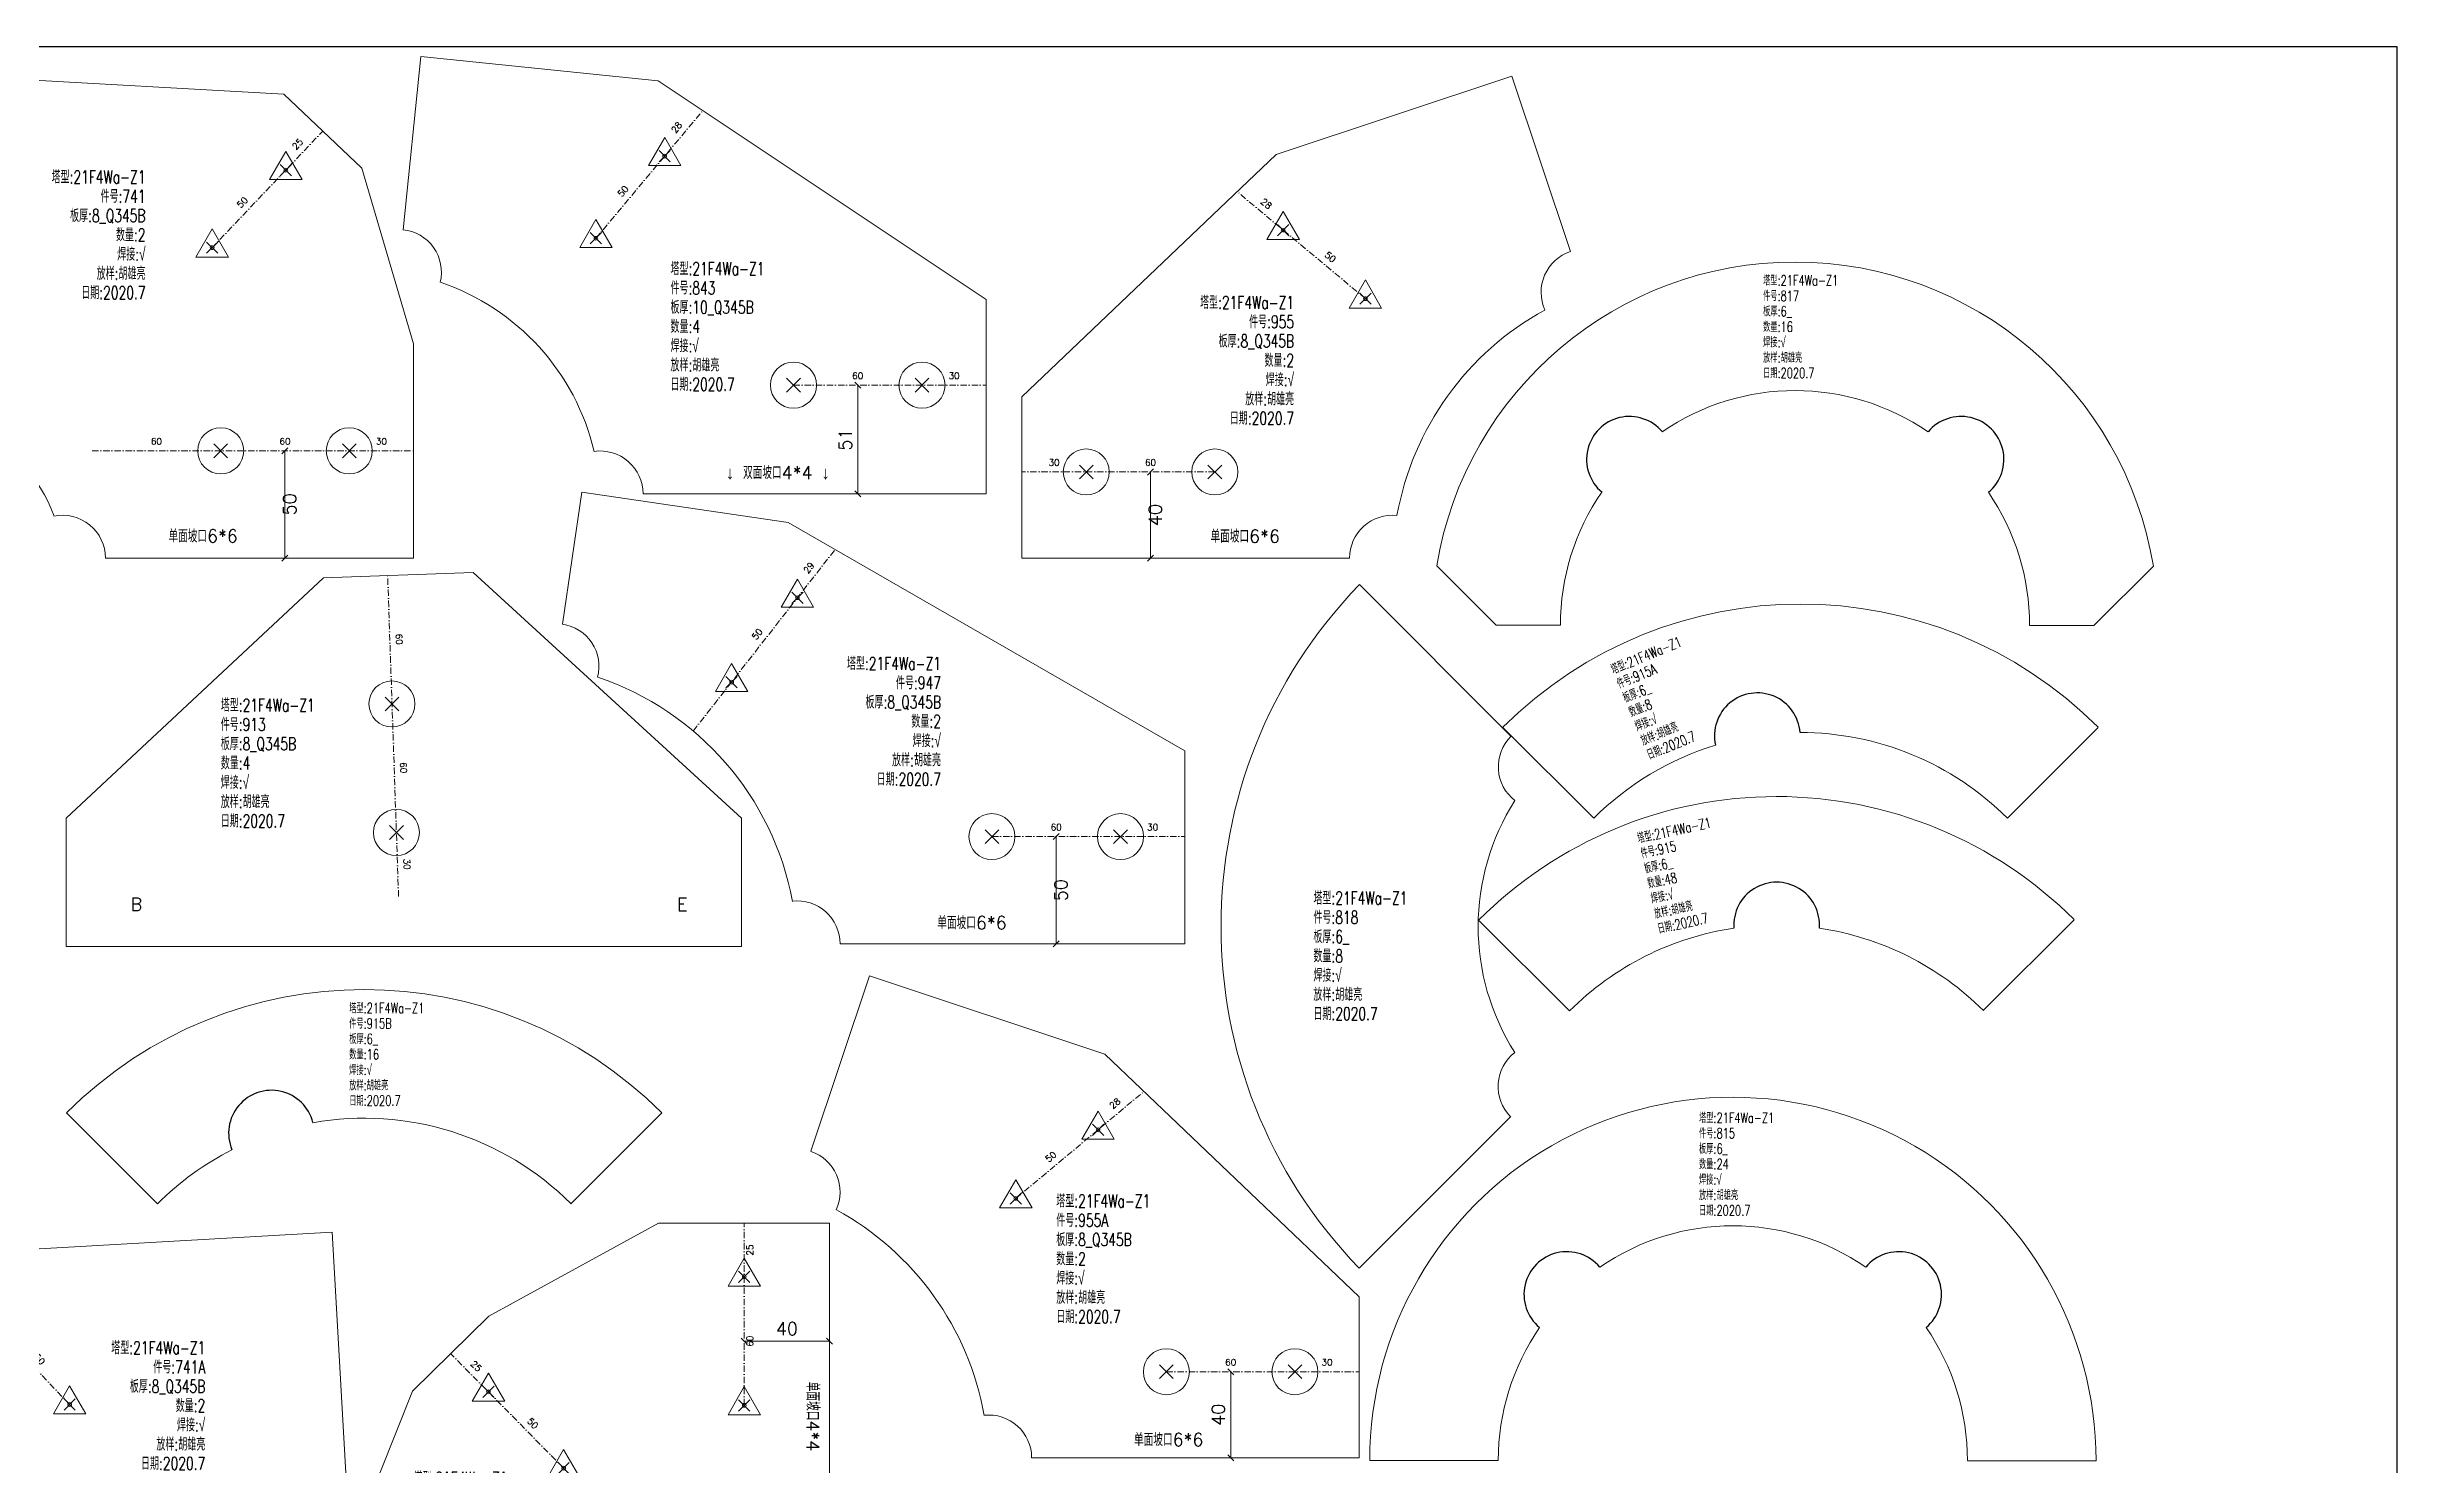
# Model space of a CAD drawing. Extents: x 1310 to 15542, y -76 to 8381.
# Drawn here: x 11330 to 12427, y 7719 to 8381 of the extents above; entities that cross this region are included whole.
import ezdxf
from ezdxf.enums import TextEntityAlignment as Align

# ---------------------------------------------------------------- set-up
doc = ezdxf.new("R2010")
doc.units = 0
doc.header["$MEASUREMENT"] = 0
doc.linetypes.add('一点画线', pattern=[5.2, 3, -1, 0.2, -1])
doc.layers.get('0').update_dxf_attribs({"linetype": 'CONTINUOUS', "lineweight": 25})
for name, color, linetype, lineweight in [('1', 7, 'CONTINUOUS', 25), ('2', 7, 'CONTINUOUS', 25), ('5', 7, 'CONTINUOUS', 25)]:
    doc.layers.add(name, color=color, linetype=linetype, lineweight=lineweight)
doc.styles.get("Standard").update_dxf_attribs({"font": 'simplex.shx', "width": 0.7, "height": 3, "bigfont": 'gbhzfs.shx'})

# ---------------------------------------------------------------- blocks, each defined once
blk = doc.blocks.new('板孔21.5')
at = {"layer": '5', "color": 7, "linetype": 'Continuous', "lineweight": 13}
for p, q in [((-0.3, -0.3), (0.3, 0.3)), ((0.3, -0.3), (-0.3, 0.3))]:
    blk.add_line(p, q, dxfattribs=at)
blk.add_circle((0, 0), 1, dxfattribs=at)
blk = doc.blocks.new('板孔17.5')
at = {"layer": '5', "color": 7, "linetype": 'Continuous', "lineweight": 13}
for p, q in [((0, 1), (-0.866, -0.5)), ((-0.3, -0.3), (0.3, 0.3)), ((0.3, -0.3), (-0.3, 0.3)), ((0.866, -0.5), (0, 1)), ((-0.866, -0.5), (0.866, -0.5))]:
    blk.add_line(p, q, dxfattribs=at)
at = {"layer": '5', "color": 7, "linetype": 'Continuous', "lineweight": 0}
blk.add_circle((0, 0), 0.1, dxfattribs=at)
blk = doc.blocks.new('PLKM_1d7a8c4c-3887-46e5-93e0-d3db78cc316a', base_point=(18072.1, 9397.1))
at = {"layer": '1', "color": 7, "linetype": 'Continuous', "lineweight": 18}
for p, q in [((17742.2, 9510.3), (17714.8, 9428.4)), ((17852.1, 9473.7), (17742.2, 9510.3)), ((17970.8, 9360.5), (17852.1, 9473.7)), ((17970.8, 9285.3), (17970.8, 9360.5)), ((17817.9, 9285.3), (17970.8, 9285.3))]:
    blk.add_line(p, q, dxfattribs=at)
for centre, start, end in [((17708.5, 9409.4), 335.5171, 71.5534), ((17797.9, 9285.3), 0, 95.9965)]:
    blk.add_arc(centre, 20, start, end, dxfattribs=at)
blk.add_ellipse((17661.4, 9281.1), major_axis=(41, -130.5), ratio=0.997868, start_param=1.443505, end_param=2.337381, dxfattribs=at)
at = {"layer": '2', "color": 9, "linetype": '一点画线', "lineweight": 13}
for p, q in [((17810.5, 9406.4), (17870.3, 9456.3)), ((17880.8, 9325.5), (17970.8, 9325.5))]:
    blk.add_line(p, q, dxfattribs=at)
at = {"layer": '2', "color": 9, "linetype": 'Continuous', "lineweight": 18}
for p, q in [((17909.4, 9326.9), (17912.2, 9324)), ((17910.8, 9325.5), (17910.8, 9285.3)), ((17909.4, 9286.7), (17912.2, 9283.9))]:
    blk.add_line(p, q, dxfattribs=at)
at = {"layer": '1', "color": 7, "linetype": 'Continuous', "lineweight": 0}
for name, p, xscale, yscale, zscale in [('板孔17.5', (17848.9, 9438.4), 8.75, 8.75, 8.75), ('板孔17.5', (17810.5, 9406.4), 8.75, 8.75, 8.75), ('板孔21.5', (17880.8, 9325.5), 10.75, 10.75, 10.75), ('板孔21.5', (17940.8, 9325.5), 10.75, 10.75, 10.75)]:
    blk.add_blockref(name, p, dxfattribs=dict(at, xscale=xscale, yscale=yscale, zscale=zscale))
at = {"layer": '1', "color": 7, "linetype": 'Continuous', "lineweight": 13}
blk.add_text('单面坡口6*6', height=6, dxfattribs=at).set_placement((17881.9, 9289), align=Align.BOTTOM_CENTER)
at = {"layer": '1', "color": 7, "linetype": 'Continuous', "lineweight": 13, "insert": (17829.4, 9408.2), "char_height": 6, "width": 600, "attachment_point": 1, "line_spacing_factor": 0.9}
blk.add_mtext('塔型:21F4Wa-Z1\\P件号:955A\\P板厚:8_Q345B\\P数量:2\\P焊接:√\\P放样:胡雄亮\\P日期:2020.7', dxfattribs=at)
at = {"layer": '2', "color": 7, "linetype": 'Continuous', "lineweight": 13}
for s, height, rotation, p in [('28', 3, 40, (17858.3, 9448.9)), ('50', 3, 40, (17828.4, 9424)), ('40', 6, 90, (17909.8, 9305.4))]:
    blk.add_text(s, height=height, rotation=rotation, dxfattribs=at).set_placement(p, align=Align.BOTTOM_CENTER)
for s, p in [('60', (17910.8, 9327.5)), ('30', (17955.8, 9327.5))]:
    blk.add_text(s, height=3, dxfattribs=at).set_placement(p, align=Align.BOTTOM_CENTER)
blk = doc.blocks.new('PLKM_414d7010-b520-4083-ad79-d6586355cf1b', base_point=(18138.2, 9397.1))
at = {"layer": '1', "color": 7, "linetype": 'Continuous', "lineweight": 18}
for p, q in [((18365.4, 9473.7), (18475.3, 9510.3)), ((18475.3, 9510.3), (18502.7, 9428.4)), ((18246.7, 9360.5), (18365.4, 9473.7)), ((18246.7, 9285.3), (18246.7, 9360.5)), ((18399.6, 9285.3), (18246.7, 9285.3))]:
    blk.add_line(p, q, dxfattribs=at)
for centre, start, end in [((18509, 9409.4), 108.4466, 204.4829), ((18419.6, 9285.3), 84.0035, 180)]:
    blk.add_arc(centre, 20, start, end, dxfattribs=at)
at = {"layer": '1', "color": 7, "linetype": 'Continuous', "lineweight": 18, "extrusion": (0, 0, -1)}
blk.add_ellipse((18556.1, 9281.1), major_axis=(-41, -130.5), ratio=0.997868, start_param=1.443505, end_param=2.337381, dxfattribs=at)
at = {"layer": '2', "color": 9, "linetype": '一点画线', "lineweight": 13}
for p, q in [((18407, 9406.4), (18347.2, 9456.3)), ((18336.7, 9325.5), (18246.7, 9325.5))]:
    blk.add_line(p, q, dxfattribs=at)
at = {"layer": '2', "color": 9, "linetype": 'Continuous', "lineweight": 18}
for p, q in [((18308.1, 9326.9), (18305.3, 9324)), ((18306.7, 9325.5), (18306.7, 9285.3)), ((18308.1, 9286.7), (18305.3, 9283.9))]:
    blk.add_line(p, q, dxfattribs=at)
at = {"layer": '1', "color": 7, "linetype": 'Continuous', "lineweight": 0}
for name, p, xscale, yscale, zscale in [('板孔17.5', (18368.6, 9438.4), -8.75, 8.75, 8.75), ('板孔17.5', (18407, 9406.4), -8.75, 8.75, 8.75), ('板孔21.5', (18276.7, 9325.5), -10.75, 10.75, 10.75), ('板孔21.5', (18336.7, 9325.5), -10.75, 10.75, 10.75)]:
    blk.add_blockref(name, p, dxfattribs=dict(at, xscale=xscale, yscale=yscale, zscale=zscale))
at = {"layer": '1', "color": 7, "linetype": 'Continuous', "lineweight": 13}
blk.add_text('单面坡口6*6', height=6, dxfattribs=at).set_placement((18350.9, 9290.7), align=Align.BOTTOM_CENTER)
at = {"layer": '1', "color": 7, "linetype": 'Continuous', "lineweight": 13, "insert": (18373.7, 9407.6), "char_height": 6, "width": 600, "attachment_point": 3, "line_spacing_factor": 0.9}
blk.add_mtext('塔型:21F4Wa-Z1\\P件号:955\\P板厚:8_Q345B\\P数量:2\\P焊接:√\\P放样:胡雄亮\\P日期:2020.7', dxfattribs=at)
at = {"layer": '2', "color": 7, "linetype": 'Continuous', "lineweight": 13}
for s, height, rotation, p in [('28', 3, 320, (18359.2, 9448.9)), ('50', 3, 320, (18389.1, 9424)), ('40', 6, 90, (18313.7, 9305.4))]:
    blk.add_text(s, height=height, rotation=rotation, dxfattribs=at).set_placement(p, align=Align.BOTTOM_CENTER)
for s, p in [('30', (18261.7, 9327.5)), ('60', (18306.7, 9327.5))]:
    blk.add_text(s, height=3, dxfattribs=at).set_placement(p, align=Align.BOTTOM_CENTER)
blk = doc.blocks.new('PLKM_4379916e-8586-40ae-acd6-e55bd215401d', base_point=(14783.5, 9390))
at = {"layer": '1', "color": 7, "linetype": 'Continuous', "lineweight": 18}
for p, q in [((14849.9, 9434.5), (14859, 9496.1)), ((14859, 9496.1), (14955.3, 9481.9)), ((14955.3, 9481.9), (15140.4, 9375.3)), ((15140.4, 9375.3), (15140.4, 9285.3)), ((15140.4, 9285.3), (14979.5, 9285.3))]:
    blk.add_line(p, q, dxfattribs=at)
for centre, start, end in [((14847, 9414.7), 345.6027, 81.6359), ((14959.5, 9285.3), 360, 96.4414)]:
    blk.add_arc(centre, 20, start, end, dxfattribs=at)
at = {"layer": '1', "color": 7, "linetype": 'Continuous', "lineweight": 18, "extrusion": (0, 0, -1)}
blk.add_ellipse((14823.1, 9280.1), major_axis=(61.7, -122.1), ratio=0.997896, start_param=3.933389, end_param=4.995764, dxfattribs=at)
at = {"layer": '2', "color": 9, "linetype": '一点画线', "lineweight": 13}
for p, q in [((14911, 9384.6), (14977.2, 9469.3)), ((15050.4, 9335.3), (15140.4, 9335.3))]:
    blk.add_line(p, q, dxfattribs=at)
at = {"layer": '2', "color": 9, "linetype": 'Continuous', "lineweight": 18}
for p, q in [((15081.8, 9336.7), (15079, 9333.9)), ((15080.4, 9335.3), (15080.4, 9285.3)), ((15081.8, 9286.7), (15079, 9283.9))]:
    blk.add_line(p, q, dxfattribs=at)
at = {"layer": '1', "color": 7, "linetype": 'Continuous', "lineweight": 0}
for name, p, xscale, yscale, zscale in [('板孔17.5', (14959.6, 9446.8), -8.75, 8.75, 8.75), ('板孔17.5', (14928.9, 9407.4), -8.75, 8.75, 8.75), ('板孔21.5', (15050.4, 9335.3), -10.75, 10.75, 10.75), ('板孔21.5', (15110.4, 9335.3), -10.75, 10.75, 10.75)]:
    blk.add_blockref(name, p, dxfattribs=dict(at, xscale=xscale, yscale=yscale, zscale=zscale))
at = {"layer": '1', "color": 7, "linetype": 'Continuous', "lineweight": 13}
blk.add_text('单面坡口6*6', height=6, dxfattribs=at).set_placement((15041.1, 9290.3), align=Align.BOTTOM_CENTER)
at = {"layer": '1', "color": 7, "linetype": 'Continuous', "lineweight": 13, "insert": (15026.6, 9419.1), "char_height": 6, "width": 600, "attachment_point": 3, "line_spacing_factor": 0.9}
blk.add_mtext('塔型:21F4Wa-Z1\\P件号:947\\P板厚:8_Q345B\\P数量:2\\P焊接:√\\P放样:胡雄亮\\P日期:2020.7', dxfattribs=at)
at = {"layer": '2', "color": 7, "linetype": 'Continuous', "lineweight": 13}
for s, height, rotation, p in [('29', 3, 51, (14966.8, 9459.3)), ('50', 3, 51, (14942.7, 9428.3)), ('50', 6, 90, (15087.4, 9310.3))]:
    blk.add_text(s, height=height, rotation=rotation, dxfattribs=at).set_placement(p, align=Align.BOTTOM_CENTER)
for s, p in [('60', (15080.4, 9337.3)), ('30', (15125.4, 9337.3))]:
    blk.add_text(s, height=3, dxfattribs=at).set_placement(p, align=Align.BOTTOM_CENTER)
blk = doc.blocks.new('PLKM_aa490379-52cd-4d87-a19e-f3cf76d5c183', base_point=(3566.4, 9558.4))
at = {"color": 0, "linetype": 'Continuous'}
blk.add_line((3538.3, 9550.9), (3495.9, 9508.4), dxfattribs=at)
blk.add_arc((3356.1, 9541.4), 20, 14.2987, 202.7013, dxfattribs=at)
at = {"layer": '1', "color": 7, "linetype": 'Continuous', "lineweight": 18}
blk.add_line((3260.4, 9550.9), (3302.9, 9508.4), dxfattribs=at)
for radius, start, end in [(196.5, 45, 135), (136.5, 45, 100.0975), (136.5, 116.9025, 135)]:
    blk.add_arc((3399.4, 9411.9), radius, start, end, dxfattribs=at)
at = {"layer": '1', "color": 7, "linetype": 'Continuous', "lineweight": 13, "insert": (3392.4, 9602.2), "char_height": 4.8, "width": 480, "attachment_point": 1, "line_spacing_factor": 0.9}
blk.add_mtext('塔型:21F4Wa-Z1\\P件号:915B\\P板厚:6_\\P数量:16\\P焊接:√\\P放样:胡雄亮\\P日期:2020.7', dxfattribs=at)
blk = doc.blocks.new('PLKM_d77ff211-19a1-4e48-bcec-b2b921814cc3', base_point=(3137, 9626.8))
at = {"color": 0, "linetype": 'Continuous'}
blk.add_line((3159.1, 9540.5), (3116.7, 9498.1), dxfattribs=at)
blk.add_arc((3000, 9536.6), 20, 4.2987, 192.7013, dxfattribs=at)
at = {"layer": '1', "color": 7, "linetype": 'Continuous', "lineweight": 18}
blk.add_line((2881.2, 9540.5), (2923.7, 9498.1), dxfattribs=at)
for radius, start, end in [(196.5, 45, 135), (136.5, 106.9025, 135), (136.5, 45, 90.0975)]:
    blk.add_arc((3020.2, 9401.6), radius, start, end, dxfattribs=at)
at = {"layer": '1', "color": 7, "linetype": 'Continuous', "lineweight": 13, "insert": (2931, 9569.5), "char_height": 4.8, "width": 480, "attachment_point": 1, "rotation": 22.7989, "line_spacing_factor": 0.9}
blk.add_mtext('塔型:21F4Wa-Z1\\P件号:915A\\P板厚:6_\\P数量:8\\P焊接:√\\P放样:胡雄亮\\P日期:2020.7', dxfattribs=at)
blk = doc.blocks.new('PLKM_6e83c73f-dde5-471a-95c9-283b436cff74', base_point=(2842.4, 9591.9))
at = {"color": 0, "linetype": 'Continuous'}
blk.add_line((2843.9, 9540.6), (2801.5, 9498.2), dxfattribs=at)
blk.add_arc((2705.1, 9538.1), 20, 355.7987, 184.2013, dxfattribs=at)
at = {"layer": '1', "color": 7, "linetype": 'Continuous', "lineweight": 18}
blk.add_line((2566, 9540.4), (2608.4, 9498), dxfattribs=at)
for radius, start, end in [(196.5, 45.0336, 135.0673), (136.5, 98.4025, 135.0673), (136.5, 45.0336, 81.5975)]:
    blk.add_arc((2705.1, 9401.6), radius, start, end, dxfattribs=at)
at = {"layer": '1', "color": 7, "linetype": 'Continuous', "lineweight": 13, "insert": (2639.6, 9580.8), "char_height": 4.8, "width": 480, "attachment_point": 1, "rotation": 12.6403, "line_spacing_factor": 0.9}
blk.add_mtext('塔型:21F4Wa-Z1\\P件号:915\\P板厚:6_\\P数量:48\\P焊接:√\\P放样:胡雄亮\\P日期:2020.7', dxfattribs=at)
blk = doc.blocks.new('PLKM_641b2867-741a-4754-9682-87f6326b33ec', base_point=(1893, 9371.2))
at = {"layer": '1', "color": 7, "linetype": 'Continuous', "lineweight": 18}
for p, q in [((1677, 9456.1), (1557, 9343.9)), ((1746.9, 9458.5), (1677, 9456.1)), ((1872.1, 9343.9), (1746.9, 9458.5)), ((1557, 9343.9), (1557, 9283.9)), ((1872.1, 9283.9), (1872.1, 9343.9)), ((1557, 9283.9), (1872.1, 9283.9))]:
    blk.add_line(p, q, dxfattribs=at)
at = {"layer": '2', "color": 9, "linetype": '一点画线', "lineweight": 13}
blk.add_line((1712.1, 9307.3), (1707, 9457.2), dxfattribs=at)
at = {"layer": '1', "color": 7, "linetype": 'Continuous', "lineweight": 0, "xscale": 10.75, "yscale": 10.75, "zscale": 10.75}
for p in [(1709, 9397.2), (1711.1, 9337.2)]:
    blk.add_blockref('板孔21.5', p, dxfattribs=at)
at = {"layer": '1', "color": 7, "linetype": 'Continuous', "lineweight": 13, "insert": (1629.1, 9399.6), "char_height": 6, "width": 600, "attachment_point": 1, "line_spacing_factor": 0.9}
blk.add_mtext('塔型:21F4Wa-Z1\\P件号:913\\P板厚:8_Q345B\\P数量:4\\P焊接:√\\P放样:胡雄亮\\P日期:2020.7', dxfattribs=at)
at = {"layer": '2', "color": 7, "linetype": 'Continuous', "lineweight": 13}
for s, p in [('60', (1710, 9427.3)), ('60', (1712, 9367.3)), ('30', (1713.6, 9322.3))]:
    blk.add_text(s, height=3, rotation=273, dxfattribs=at).set_placement(p, align=Align.BOTTOM_CENTER)
for s, p in [('B', (1587, 9298.9)), ('E', (1842.1, 9298.9))]:
    blk.add_text(s, height=6, dxfattribs=at).set_placement(p, align=Align.BOTTOM_LEFT)
blk = doc.blocks.new('PLKM_378bb36c-b8a7-40f1-9d3f-800c6c5cc8d8', base_point=(15500.4, 10482))
at = {"layer": '1', "color": 7, "linetype": 'Continuous', "lineweight": 18}
for p, q in [((15146.3, 10584.8), (15138, 10503.9)), ((15257, 10573.4), (15146.3, 10584.8)), ((15410.2, 10471.3), (15257, 10573.4)), ((15410.2, 10380.6), (15410.2, 10471.3)), ((15250, 10380.6), (15410.2, 10380.6))]:
    blk.add_line(p, q, dxfattribs=at)
for centre, start, end in [((15135.9, 10484), 346.5696, 84.1113), ((15230, 10380.6), 360, 98.0565)]:
    blk.add_arc(centre, 20, start, end, dxfattribs=at)
blk.add_ellipse((15120.6, 10375.4), major_axis=(53.2, -96), ratio=0.997227, start_param=1.29565, end_param=2.311173, dxfattribs=at)
at = {"layer": '2', "color": 9, "linetype": '一点画线', "lineweight": 13}
for p, q in [((15228, 10499.9), (15277.9, 10559.5)), ((15320.2, 10431.3), (15410.2, 10431.3))]:
    blk.add_line(p, q, dxfattribs=at)
at = {"layer": '2', "color": 9, "linetype": 'Continuous', "lineweight": 18}
for p, q in [((15348.8, 10432.7), (15351.6, 10429.9)), ((15350.2, 10431.3), (15350.2, 10380.6)), ((15348.8, 10382), (15351.6, 10379.2))]:
    blk.add_line(p, q, dxfattribs=at)
at = {"layer": '1', "color": 7, "linetype": 'Continuous', "lineweight": 0}
for name, p, xscale, yscale, zscale in [('板孔17.5', (15260.1, 10538.2), 8.75, 8.75, 8.75), ('板孔17.5', (15228, 10499.9), 8.75, 8.75, 8.75), ('板孔21.5', (15320.2, 10431.3), 10.75, 10.75, 10.75), ('板孔21.5', (15380.2, 10431.3), 10.75, 10.75, 10.75)]:
    blk.add_blockref(name, p, dxfattribs=dict(at, xscale=xscale, yscale=yscale, zscale=zscale))
at = {"layer": '1', "color": 7, "linetype": 'Continuous', "lineweight": 13}
blk.add_text('↓ 双面坡口4*4 ↓', height=6, dxfattribs=at).set_placement((15312.9, 10385.7), align=Align.BOTTOM_CENTER)
at = {"layer": '1', "color": 7, "linetype": 'Continuous', "lineweight": 13, "insert": (15262.8, 10488.7), "char_height": 6, "width": 600, "attachment_point": 1, "line_spacing_factor": 0.9}
blk.add_mtext('塔型:21F4Wa-Z1\\P件号:843\\P板厚:10_Q345B\\P数量:4\\P焊接:√\\P放样:胡雄亮\\P日期:2020.7', dxfattribs=at)
at = {"layer": '2', "color": 7, "linetype": 'Continuous', "lineweight": 13}
for s, height, rotation, p in [('28', 3, 50, (15267.5, 10550.1)), ('50', 3, 50, (15242.5, 10520.3)), ('51', 6, 90, (15349.2, 10405.9))]:
    blk.add_text(s, height=height, rotation=rotation, dxfattribs=at).set_placement(p, align=Align.BOTTOM_CENTER)
for s, p in [('60', (15350.2, 10433.3)), ('30', (15395.2, 10433.3))]:
    blk.add_text(s, height=3, dxfattribs=at).set_placement(p, align=Align.BOTTOM_CENTER)
blk = doc.blocks.new('PLKM_440b2235-95c9-4552-b867-b27c7299ae0a', base_point=(5768.5, 10504.2))
at = {"layer": '1', "color": 7, "linetype": 'Continuous', "lineweight": 18}
for p, q in [((5582.3, 10592.9), (5511.6, 10663.7)), ((5511.4, 10344.7), (5582.2, 10415.4))]:
    blk.add_line(p, q, dxfattribs=at)
for centre, radius, start, end in [((5676.5, 10504.1), 229.5, 135.9314, 224.0013), ((5596.4, 10578.7), 20, 134.9327, 232.266), ((5676.5, 10504.1), 109.5, 147.5058, 212.427), ((5596.3, 10429.5), 20, 127.6667, 225)]:
    blk.add_arc(centre, radius, start, end, dxfattribs=at)
at = {"layer": '1', "color": 7, "linetype": 'Continuous', "lineweight": 13, "insert": (5490.1, 10520.4), "char_height": 6, "width": 600, "attachment_point": 1, "line_spacing_factor": 0.9}
blk.add_mtext('塔型:21F4Wa-Z1\\P件号:818\\P板厚:6_\\P数量:8\\P焊接:√\\P放样:胡雄亮\\P日期:2020.7', dxfattribs=at)
blk = doc.blocks.new('PLKM_e879a177-0d60-4ba8-a9f7-c43d7a13cf30', base_point=(5181.4, 10530.5))
at = {"color": 0, "linetype": 'Continuous'}
for centre, start, end in [((4955.1, 10523.2), 39.7602, 230.2398), ((5109.9, 10523.2), 309.7602, 140.2398)]:
    blk.add_arc(centre, 20, start, end, dxfattribs=at)
at = {"layer": '1', "color": 7, "linetype": 'Continuous', "lineweight": 18}
for p, q in [((4865.2, 10473.5), (4892.9, 10445.8)), ((5171.9, 10445.6), (5199.7, 10473.3)), ((4892.9, 10445.8), (4922.9, 10445.8)), ((5141.9, 10445.7), (5171.9, 10445.6))]:
    blk.add_line(p, q, dxfattribs=at)
for radius, start, end in [(169.5, 9.3446, 170.5882), (109.5, 55.4536, 124.4945), (109.5, 145.458, 180), (109.5, 359.9327, 34.4988)]:
    blk.add_arc((5032.4, 10445.8), radius, start, end, dxfattribs=at)
at = {"layer": '1', "color": 7, "linetype": 'Continuous', "lineweight": 13, "insert": (5017.5, 10609.1), "char_height": 4.8, "width": 480, "attachment_point": 1, "line_spacing_factor": 0.9}
blk.add_mtext('塔型:21F4Wa-Z1\\P件号:817\\P板厚:6_\\P数量:16\\P焊接:√\\P放样:胡雄亮\\P日期:2020.7', dxfattribs=at)
blk = doc.blocks.new('PLKM_42da2aaa-61db-45ad-898c-51b07cb027ad', base_point=(3083, 10514.9))
at = {"color": 0, "linetype": 'Continuous'}
for centre, start, end in [((2858.2, 10507.7), 39.7602, 230.2398), ((3013.1, 10507.7), 309.7602, 140.2398)]:
    blk.add_arc(centre, 20, start, end, dxfattribs=at)
at = {"layer": '1', "color": 7, "linetype": 'Continuous', "lineweight": 18}
for p, q in [((2766.2, 10430.3), (2826.2, 10430.3)), ((3045.2, 10430.1), (3105.2, 10430.1))]:
    blk.add_line(p, q, dxfattribs=at)
for radius, start, end in [(169.5, 359.9327, 180), (109.5, 55.4796, 124.5204), (109.5, 145.4796, 180), (109.5, 359.9327, 34.5204)]:
    blk.add_arc((2935.7, 10430.3), radius, start, end, dxfattribs=at)
at = {"layer": '1', "color": 7, "linetype": 'Continuous', "lineweight": 13, "insert": (2919.9, 10592.6), "char_height": 4.8, "width": 480, "attachment_point": 1, "line_spacing_factor": 0.9}
blk.add_mtext('塔型:21F4Wa-Z1\\P件号:815\\P板厚:6_\\P数量:24\\P焊接:√\\P放样:胡雄亮\\P日期:2020.7', dxfattribs=at)
blk = doc.blocks.new('PLKM_c76bbb01-cf69-4465-b3d9-d2e0727bcc67', base_point=(12080.1, 11241.7))
at = {"layer": '1', "color": 7, "linetype": 'Continuous', "lineweight": 18}
for p, q in [((12249.7, 11346.2), (12405.7, 11355.1)), ((12405.7, 11355.1), (12413.7, 11215.2)), ((12213.4, 11311.8), (12249.7, 11346.2)), ((12189.2, 11229.8), (12213.4, 11311.8)), ((12189.2, 11129.7), (12189.2, 11229.8)), ((12333, 11129.7), (12189.2, 11129.7))]:
    blk.add_line(p, q, dxfattribs=at)
for centre, start, end in [((12414.9, 11195.3), 93.2844, 195.0198), ((12353, 11129.7), 78.2765, 180)]:
    blk.add_arc(centre, 20, start, end, dxfattribs=at)
at = {"layer": '1', "color": 7, "linetype": 'Continuous', "lineweight": 18, "extrusion": (0, 0, -1)}
blk.add_ellipse((12423, 11125.6), major_axis=(-37.5, -59.4), ratio=0.996713, start_param=1.353165, end_param=2.173905, dxfattribs=at)
at = {"layer": '2', "color": 9, "linetype": '一点画线', "lineweight": 13}
for p, q in [((12283.2, 11274.6), (12231.6, 11329)), ((12339.2, 11179.8), (12189.2, 11179.8))]:
    blk.add_line(p, q, dxfattribs=at)
at = {"layer": '2', "color": 9, "linetype": 'Continuous', "lineweight": 18}
for p, q in [((12250.6, 11181.2), (12247.8, 11178.4)), ((12249.2, 11179.8), (12249.2, 11129.7)), ((12250.6, 11131.1), (12247.8, 11128.3))]:
    blk.add_line(p, q, dxfattribs=at)
at = {"layer": '1', "color": 7, "linetype": 'Continuous', "lineweight": 0}
for name, p, xscale, yscale, zscale in [('板孔17.5', (12248.8, 11310.8), -8.75, 8.75, 8.75), ('板孔17.5', (12283.2, 11274.6), -8.75, 8.75, 8.75), ('板孔21.5', (12219.2, 11179.8), -10.75, 10.75, 10.75), ('板孔21.5', (12279.2, 11179.8), -10.75, 10.75, 10.75)]:
    blk.add_blockref(name, p, dxfattribs=dict(at, xscale=xscale, yscale=yscale, zscale=zscale))
at = {"layer": '1', "color": 7, "linetype": 'Continuous', "lineweight": 13}
blk.add_text('单面坡口6*6', height=6, dxfattribs=at).set_placement((12284.8, 11133.9), align=Align.BOTTOM_CENTER)
at = {"layer": '1', "color": 7, "linetype": 'Continuous', "lineweight": 13, "insert": (12346.5, 11304.1), "char_height": 6, "width": 600, "attachment_point": 3, "line_spacing_factor": 0.9}
blk.add_mtext('塔型:21F4Wa-Z1\\P件号:741A\\P板厚:8_Q345B\\P数量:2\\P焊接:√\\P放样:胡雄亮\\P日期:2020.7', dxfattribs=at)
at = {"layer": '2', "color": 7, "linetype": 'Continuous', "lineweight": 13}
for s, height, rotation, p in [('25', 3, 313, (12241.6, 11321.3)), ('50', 3, 313, (12267.4, 11294.1)), ('50', 6, 90, (12256.2, 11154.8))]:
    blk.add_text(s, height=height, rotation=rotation, dxfattribs=at).set_placement(p, align=Align.BOTTOM_CENTER)
for s, p in [('30', (12204.2, 11181.8)), ('60', (12249.2, 11181.8)), ('60', (12309.2, 11181.8))]:
    blk.add_text(s, height=3, dxfattribs=at).set_placement(p, align=Align.BOTTOM_CENTER)
blk = doc.blocks.new('PLKM_6215a535-4e84-4068-b2f3-521f0ecc7e14', base_point=(12315.6, 11241.7))
at = {"layer": '1', "color": 7, "linetype": 'Continuous', "lineweight": 18}
for p, q in [((12453.7, 11215.2), (12461.7, 11355.1)), ((12461.7, 11355.1), (12617.7, 11346.2)), ((12617.7, 11346.2), (12654, 11311.8)), ((12654, 11311.8), (12678.2, 11229.8)), ((12678.2, 11229.8), (12678.2, 11129.7)), ((12678.2, 11129.7), (12534.4, 11129.7))]:
    blk.add_line(p, q, dxfattribs=at)
for centre, start, end in [((12452.6, 11195.3), 344.9802, 86.7156), ((12514.4, 11129.7), 360, 101.7235)]:
    blk.add_arc(centre, 20, start, end, dxfattribs=at)
at = {"layer": '1', "color": 7, "linetype": 'Continuous', "lineweight": 18, "extrusion": (0, 0, -1)}
blk.add_ellipse((12444.5, 11125.6), major_axis=(37.5, -59.4), ratio=0.996713, start_param=4.10928, end_param=4.930021, dxfattribs=at)
at = {"layer": '2', "color": 9, "linetype": '一点画线', "lineweight": 13}
for p, q in [((12584.2, 11274.6), (12635.8, 11329)), ((12528.2, 11179.8), (12678.2, 11179.8))]:
    blk.add_line(p, q, dxfattribs=at)
at = {"layer": '2', "color": 9, "linetype": 'Continuous', "lineweight": 18}
for p, q in [((12619.6, 11181.2), (12616.8, 11178.4)), ((12618.2, 11179.8), (12618.2, 11129.7)), ((12619.6, 11131.1), (12616.8, 11128.3))]:
    blk.add_line(p, q, dxfattribs=at)
at = {"layer": '1', "color": 7, "linetype": 'Continuous', "lineweight": 0}
for name, p, xscale, yscale, zscale in [('板孔17.5', (12618.6, 11310.8), -8.75, 8.75, 8.75), ('板孔17.5', (12584.2, 11274.6), -8.75, 8.75, 8.75), ('板孔21.5', (12588.2, 11179.8), -10.75, 10.75, 10.75), ('板孔21.5', (12648.2, 11179.8), -10.75, 10.75, 10.75)]:
    blk.add_blockref(name, p, dxfattribs=dict(at, xscale=xscale, yscale=yscale, zscale=zscale))
at = {"layer": '1', "color": 7, "linetype": 'Continuous', "lineweight": 13}
blk.add_text('单面坡口6*6', height=6, rotation=267, dxfattribs=at).set_placement((12467.7, 11284.6), align=Align.BOTTOM_CENTER)
blk.add_text('单面坡口6*6', height=6, dxfattribs=at).set_placement((12580, 11135.2), align=Align.BOTTOM_CENTER)
at = {"layer": '1', "color": 7, "linetype": 'Continuous', "lineweight": 13, "insert": (12553.1, 11310.6), "char_height": 6, "width": 600, "attachment_point": 3, "line_spacing_factor": 0.9}
blk.add_mtext('塔型:21F4Wa-Z1\\P件号:741\\P板厚:8_Q345B\\P数量:2\\P焊接:√\\P放样:胡雄亮\\P日期:2020.7', dxfattribs=at)
at = {"layer": '2', "color": 7, "linetype": 'Continuous', "lineweight": 13}
for s, height, rotation, p in [('25', 3, 46, (12625.8, 11321.3)), ('50', 3, 46, (12600, 11294.1)), ('50', 6, 90, (12625.2, 11154.8))]:
    blk.add_text(s, height=height, rotation=rotation, dxfattribs=at).set_placement(p, align=Align.BOTTOM_CENTER)
for s, p in [('60', (12558.2, 11181.8)), ('60', (12618.2, 11181.8)), ('30', (12663.2, 11181.8))]:
    blk.add_text(s, height=3, dxfattribs=at).set_placement(p, align=Align.BOTTOM_CENTER)
blk = doc.blocks.new('PLKM_92cbb939-bd94-4041-a25b-f06106aa0053', base_point=(10979.3, 11243.7))
at = {"layer": '1', "color": 7, "linetype": 'Continuous', "lineweight": 18}
for p, q in [((10732.3, 11315.9), (10811.5, 11359.2)), ((10811.5, 11359.2), (10891.3, 11359.2)), ((10891.3, 11359.2), (10891.3, 11215.6)), ((10696.7, 11280.8), (10732.3, 11315.9)), ((10661.5, 11192.5), (10696.7, 11280.8)), ((10661.5, 11129.7), (10661.5, 11192.5)), ((10805.4, 11129.7), (10661.5, 11129.7))]:
    blk.add_line(p, q, dxfattribs=at)
for centre, start, end in [((10891.3, 11195.6), 90, 191.3829), ((10825.4, 11129.7), 78.6172, 180)]:
    blk.add_arc(centre, 20, start, end, dxfattribs=at)
at = {"layer": '1', "color": 7, "linetype": 'Continuous', "lineweight": 18, "extrusion": (0, 0, -1)}
blk.add_ellipse((10895.4, 11125.6), major_axis=(49.7, -49.7), ratio=0.996758, start_param=2.699563, end_param=3.583622, dxfattribs=at)
at = {"layer": '2', "color": 9, "linetype": '一点画线', "lineweight": 13}
for p, q in [((10851.5, 11274.2), (10851.5, 11359.2)), ((10767.2, 11244.9), (10714.5, 11298.3)), ((10746.5, 11159.5), (10661.5, 11159.5))]:
    blk.add_line(p, q, dxfattribs=at)
at = {"layer": '2', "color": 9, "linetype": 'Continuous', "lineweight": 18}
for p, q in [((10850.1, 11305.6), (10852.9, 11302.7)), ((10851.5, 11304.2), (10891.3, 11304.2)), ((10889.9, 11305.6), (10892.7, 11302.7)), ((10717.9, 11160.9), (10715.1, 11158.1)), ((10716.5, 11159.5), (10716.5, 11129.7)), ((10717.9, 11131.1), (10715.1, 11128.3))]:
    blk.add_line(p, q, dxfattribs=at)
at = {"layer": '1', "color": 7, "linetype": 'Continuous', "lineweight": 0, "xscale": -8.75, "yscale": 8.75, "zscale": 8.75}
for p in [(10851.5, 11334.2), (10732.1, 11280.5), (10851.5, 11274.2), (10767.2, 11244.9), (10686.5, 11159.5), (10746.5, 11159.5)]:
    blk.add_blockref('板孔17.5', p, dxfattribs=at)
at = {"layer": '1', "color": 7, "linetype": 'Continuous', "lineweight": 13}
blk.add_text('单面坡口4*4', height=6, rotation=270, dxfattribs=at).set_placement((10878.7, 11269), align=Align.BOTTOM_CENTER)
blk.add_text('单面坡口4*4', height=6, dxfattribs=at).set_placement((10757.7, 11133), align=Align.BOTTOM_CENTER)
at = {"layer": '1', "color": 7, "linetype": 'Continuous', "lineweight": 13, "insert": (10697.1, 11243.2), "char_height": 6, "width": 600, "attachment_point": 1, "line_spacing_factor": 0.9}
blk.add_mtext('塔型:21F4Wa-Z1\\P件号:733\\P板厚:6_\\P数量:2\\P焊接:√\\P放样:胡雄亮\\P日期:2020.7', dxfattribs=at)
at = {"layer": '2', "color": 7, "linetype": 'Continuous', "lineweight": 13}
for s, height, rotation, p in [('25', 3, 90, (10856.5, 11346.7)), ('60', 3, 90, (10856.5, 11304.2)), ('25', 3, 315, (10724.7, 11290.8)), ('50', 3, 315, (10751.1, 11264.1)), ('30', 6, 90, (10723.5, 11144.6))]:
    blk.add_text(s, height=height, rotation=rotation, dxfattribs=at).set_placement(p, align=Align.BOTTOM_CENTER)
for s, height, p in [('40', 6, (10871.4, 11305.2)), ('25', 3, (10674, 11161.5)), ('60', 3, (10716.5, 11161.5))]:
    blk.add_text(s, height=height, dxfattribs=at).set_placement(p, align=Align.BOTTOM_CENTER)

msp = doc.modelspace()

# ---------------------------------------------------------------- linework, layer by layer
at = {"color": 0, "linetype": 'Continuous'}
msp.add_lwpolyline([(6400.706, 7150.933), (12426.536, 7150.933), (12426.536, 8380.933), (6400.706, 8380.933)], close=True, dxfattribs=at)

# ---------------------------------------------------------------- block references
for name, p in [('PLKM_378bb36c-b8a7-40f1-9d3f-800c6c5cc8d8', (11858.267, 8273.762)), ('PLKM_6215a535-4e84-4068-b2f3-521f0ecc7e14', (11138.144, 8254.343)), ('PLKM_414d7010-b520-4083-ad79-d6586355cf1b', (11676.237, 8254.16)), ('PLKM_e879a177-0d60-4ba8-a9f7-c43d7a13cf30', (12294.556, 8195.765)), ('PLKM_4379916e-8586-40ae-acd6-e55bd215401d', (11503.809, 8067.042)), ('PLKM_d77ff211-19a1-4e48-bcec-b2b921814cc3', (12264.973, 8149.623)), ('PLKM_641b2867-741a-4754-9682-87f6326b33ec', (11674.657, 8048.277)), ('PLKM_440b2235-95c9-4552-b867-b27c7299ae0a', (12199.16, 7970.458)), ('PLKM_6e83c73f-dde5-471a-95c9-283b436cff74', (12274.294, 8024.856)), ('PLKM_aa490379-52cd-4d87-a19e-f3cf76d5c183', (11644.728, 7890.923)), ('PLKM_1d7a8c4c-3887-46e5-93e0-d3db78cc316a', (12043.447, 7834.16)), ('PLKM_42da2aaa-61db-45ad-898c-51b07cb027ad', (12263.843, 7805.783)), ('PLKM_92cbb939-bd94-4041-a25b-f06106aa0053', (11782.905, 7716.353)), ('PLKM_c76bbb01-cf69-4465-b3d9-d2e0727bcc67', (11137.124, 7714.344))]:
    msp.add_blockref(name, p, dxfattribs=at)

doc.saveas('drawing.dxf')
